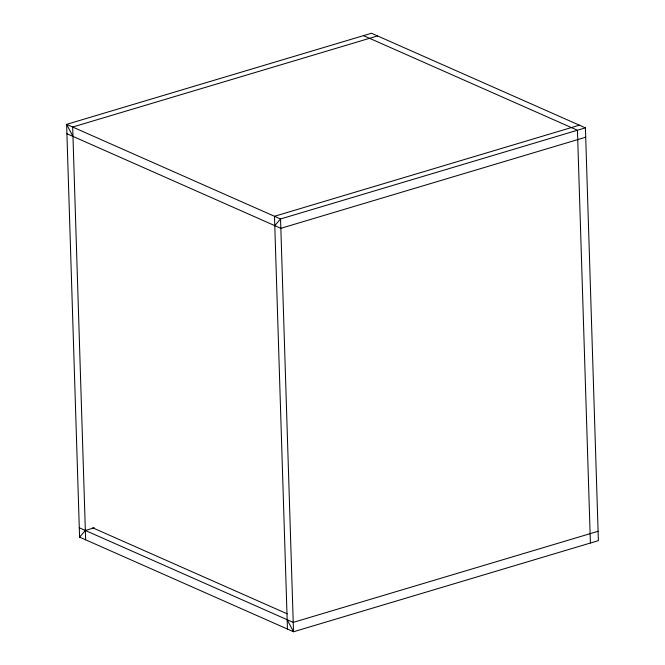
<?xml version="1.0" encoding="UTF-8"?>
<svg xmlns="http://www.w3.org/2000/svg" width="665" height="665" viewBox="0 0 665 665"><rect width="100%" height="100%" fill="white"/><g stroke="black" fill="none" stroke-linecap="round" stroke-linejoin="round"><path stroke-width="1" d="M274.778 225.651L280.547 218.976L585.416 127.863L598.384 540.637L293.523 631.75L79.584 537.137L66.616 124.363L371.477 33.25L585.416 127.863M79.584 537.137L85.353 530.462L94.289 527.794M377.545 35.927L72.676 127.04L85.644 539.822M579.356 125.178L274.487 216.291L287.455 629.073M585.707 137.214L280.838 228.328L66.907 133.715M598.093 531.285L293.223 622.39L79.293 527.786M363.506 35.636L577.444 130.249L590.412 543.022M92.668 527.794L287.247 613.845M72.967 136.4L66.616 124.363L280.547 218.976L293.523 631.75L287.164 619.714"/></g></svg>
